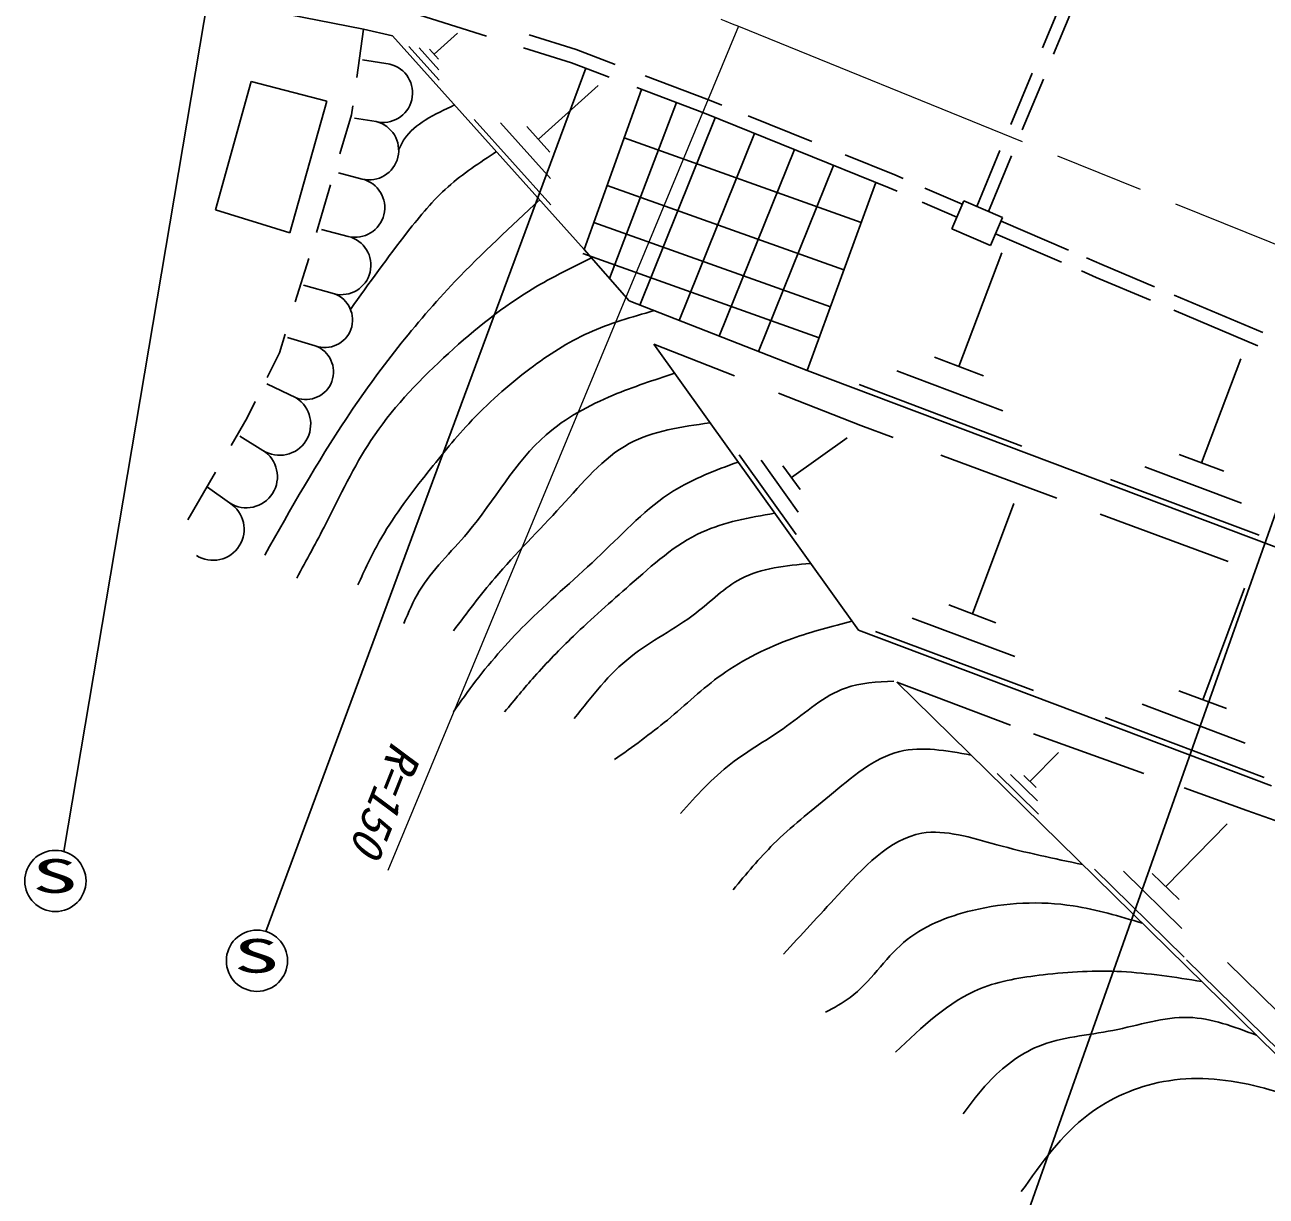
# Model space of a CAD drawing. Units: millimetres, scale not verified. Extents: x 40000 to 680000, y 20000 to 380000.
# Drawn here: x 262783 to 311468, y 240744 to 286688 of the extents above; entities that cross this region are included whole.
import ezdxf
from ezdxf.enums import TextEntityAlignment as Align

# ---------------------------------------------------------------- set-up
doc = ezdxf.new("R2010")
doc.units = ezdxf.units.MM
doc.header["$LTSCALE"] = 1000
doc.linetypes.add('CHAIN', pattern=[18.5, 12, -1.5, 3.5, -1.5])
for name, color, linetype, lineweight in [('M-BGD', 7, 'Continuous', 25), ('M-BMK', 2, 'CHAIN', 13), ('M-STR-HTXT', 7, 'Continuous', 13), ('M-STR-STRC', 7, 'Continuous', 25)]:
    doc.layers.add(name, color=color, linetype=linetype, lineweight=lineweight)
doc.styles.add('ＭＳ ゴシック', font='')
doc.styles.get('ＭＳ ゴシック').set_extended_font_data('MS Gothic')

msp = doc.modelspace()

# ---------------------------------------------------------------- linework, layer by layer
at = {"layer": 'M-BGD'}
for p, q in [((266459, 288404), (276066, 286523)), ((302695, 285786), (303795, 288439)), ((303133, 285537), (304282, 288309)), ((277535, 287302), (280885, 286250)), ((276066, 286523), (275801, 284627)), ((276066, 286523), (277201, 286262)), ((279758, 286367), (278838, 285537)), ((282560, 286301), (284409, 285720)), ((277201, 286262), (284726, 277872)), ((279028, 284517), (277838, 285837)), ((279018, 284927), (278248, 285787)), ((282346, 285791), (284228, 285200)), ((277105, 285144), (276031, 285312)), ((279008, 285337), (278658, 285737)), ((284409, 285720), (285940, 285137)), ((284228, 285200), (285707, 284637)), ((270260, 279437), (271662, 284462)), ((271662, 284462), (274630, 283691)), ((287112, 284691), (289640, 283729)), ((301448, 282779), (302285, 284796)), ((301902, 282569), (302729, 284563)), ((285268, 284307), (282928, 282207)), ((284726, 277872), (286967, 284158)), ((286781, 284229), (289439, 283217)), ((274630, 283691), (273181, 278526)), ((275644, 283506), (275596, 283164)), ((285713, 276740), (288337, 283636)), ((289640, 283729), (290116, 283537)), ((275596, 283164), (275138, 281626)), ((276559, 282892), (275713, 283027)), ((283418, 279627), (280408, 282977)), ((286901, 275697), (289864, 283046)), ((289439, 283217), (296688, 280294)), ((291157, 283117), (293651, 282112)), ((283398, 280667), (281438, 282847)), ((283378, 281697), (282468, 282707)), ((288448, 275091), (291405, 282424)), ((295585, 278937), (286288, 282251)), ((290020, 274476), (292971, 281793)), ((294954, 281586), (296901, 280801)), ((300116, 279566), (301027, 281763)), ((300575, 279369), (301481, 281552)), ((291561, 273873), (294505, 281174)), ((276014, 280640), (275079, 280882)), ((293467, 273127), (296158, 280508)), ((296901, 280801), (297229, 280659)), ((274777, 280413), (274219, 278537)), ((294907, 277076), (285623, 280386)), ((296688, 280294), (296998, 280159)), ((298082, 280288), (299551, 279649)), ((297973, 279735), (299335, 279143)), ((299136, 278681), (299609, 279783)), ((299609, 279783), (301132, 279131)), ((273181, 278526), (270260, 279437)), ((301132, 279131), (300659, 278028)), ((301073, 278992), (303719, 277850)), ((275469, 278388), (274417, 278662)), ((294377, 275623), (285103, 278929)), ((300659, 278028), (299136, 278681)), ((300856, 278487), (303435, 277373)), ((273916, 277521), (273390, 275819)), ((293936, 274415), (284672, 277718)), ((284726, 277872), (286479, 275862)), ((301098, 277747), (299418, 273287)), ((304423, 277546), (305021, 277288)), ((304223, 277033), (304805, 276782)), ((305021, 277288), (307088, 276414)), ((304805, 276782), (306926, 275885)), ((274923, 276136), (273718, 276480)), ((307858, 276089), (311335, 274619)), ((286479, 275862), (293467, 273127)), ((307845, 275497), (311147, 274101)), ((272998, 274550), (272774, 273826)), ((274176, 274096), (273083, 274428)), ((287447, 274161), (295477, 262939)), ((290615, 272916), (287447, 274161)), ((272774, 273826), (272286, 272849)), ((300378, 272927), (298458, 273647)), ((293467, 273127), (319909, 263167)), ((310468, 273587), (308938, 269507)), ((301138, 271547), (296988, 273117)), ((273429, 272056), (272272, 272609)), ((295574, 270969), (292338, 272240)), ((301888, 270167), (295508, 272577)), ((271817, 271912), (271498, 271273)), ((271498, 271273), (270872, 270193)), ((296833, 270503), (295574, 270969)), ((272122, 269995), (271209, 270548)), ((295038, 270487), (292858, 268927)), ((293038, 266697), (290798, 269817)), ((303252, 268128), (298702, 269812)), ((309808, 269177), (308058, 269837)), ((293118, 267577), (291658, 269607)), ((293188, 268457), (292518, 269397)), ((310498, 267927), (306708, 269347)), ((270261, 269140), (269180, 267276)), ((311188, 266667), (305358, 268857)), ((270816, 267935), (269950, 268552)), ((301568, 267917), (299948, 263587)), ((307473, 266567), (304957, 267498)), ((309972, 265634), (307473, 266567)), ((310618, 264587), (308978, 260217)), ((300868, 263237), (299018, 263937)), ((301608, 261907), (297588, 263417)), ((295477, 262939), (311682, 256844)), ((302338, 260577), (296148, 262897)), ((296977, 260907), (315552, 242671)), ((301446, 259216), (296977, 260907)), ((309908, 259867), (308038, 260567)), ((310648, 258517), (306598, 260047)), ((311388, 257167), (305148, 259517)), ((306671, 257325), (302346, 258875)), ((303318, 258147), (302208, 257017)), ((302538, 255727), (300918, 257317)), ((302498, 256257), (301438, 257287)), ((302448, 256777), (301958, 257247)), ((310714, 255876), (308252, 256759)), ((312485, 255242), (310714, 255876)), ((309938, 255347), (307528, 252897)), ((308248, 250117), (304738, 253567)), ((308158, 251247), (305868, 253487)), ((308058, 252377), (306998, 253407)), ((313308, 245147), (308348, 250017)), ((313178, 246747), (309948, 249907))]:
    msp.add_line(p, q, dxfattribs=at)
for centre, radius, start, end in [((276832, 284018), 1159, 256.3877, 76.3877), ((276287, 281766), 1159, 256.3877, 76.3877), ((275741, 279514), 1159, 256.3877, 76.3877), ((275196, 277262), 1159, 256.3877, 76.3877), ((274550, 275116), 1086, 249.8804, 69.8804), ((273802, 273076), 1086, 249.8804, 69.8804), ((272776, 271025), 1220, 237.6258, 57.6258), ((271469, 268965), 1220, 237.6258, 57.6258), ((270163, 266905), 1220, 237.6258, 57.6258)]:
    msp.add_arc(centre, radius, start, end, dxfattribs=at)
for points, knots in [([(279637, 283546), (279247, 283365), (278858, 283184), (278489, 282951), (278175, 282753), (277876, 282517), (277673, 282214), (277585, 282083), (277515, 281939), (277445, 281796)], [0, 0, 0, 0, 1, 1, 1, 2, 2, 2, 3, 3, 3, 3]), ([(281280, 281714), (280622, 281284), (279964, 280853), (279384, 280335), (278795, 279809), (278286, 279193), (277795, 278566), (277016, 277571), (276285, 276550), (275555, 275528)], [0, 0, 0, 0, 1, 1, 1, 2, 2, 2, 3, 3, 3, 3]), ([(282977, 279822), (281845, 278778), (280714, 277733), (279653, 276618), (278080, 274964), (276662, 273156), (275397, 271253), (274243, 269517), (273217, 267703), (272190, 265888)], [0, 0, 0, 0, 1, 1, 1, 2, 2, 2, 3, 3, 3, 3]), ([(285004, 277553), (284164, 277136), (283325, 276718), (282531, 276229), (281334, 275491), (280241, 274589), (279204, 273621), (278146, 272634), (277145, 271579), (276356, 270384), (275677, 269355), (275154, 268221), (274588, 267117), (274221, 266400), (273835, 265694), (273449, 264989)], [0, 0, 0, 0, 1, 1, 1, 2, 2, 2, 3, 3, 3, 4, 4, 4, 5, 5, 5, 5]), ([(287462, 275477), (286590, 275229), (285718, 274981), (284898, 274610), (284080, 274239), (283314, 273746), (282591, 273201), (281728, 272552), (280925, 271829), (280193, 271043), (279589, 270396), (279033, 269705), (278484, 269005), (277836, 268179), (277199, 267339), (276686, 266428), (276376, 265876), (276111, 265298), (275847, 264719)], [0, 0, 0, 0, 1, 1, 1, 2, 2, 2, 3, 3, 3, 4, 4, 4, 5, 5, 5, 6, 6, 6, 6]), ([(288265, 273019), (287457, 272755), (286650, 272492), (285858, 272161), (284911, 271764), (283985, 271270), (283226, 270608), (282003, 269540), (281215, 268035), (280147, 266765), (279502, 265999), (278756, 265318), (278252, 264475), (278014, 264078), (277830, 263645), (277646, 263212)], [0, 0, 0, 0, 1, 1, 1, 2, 2, 2, 3, 3, 3, 4, 4, 4, 5, 5, 5, 5]), ([(289655, 271076), (288537, 270921), (287419, 270767), (286487, 270264), (285453, 269706), (284649, 268719), (283819, 267807), (282942, 266840), (282037, 265958), (281212, 264989), (280647, 264327), (280120, 263624), (279593, 262921)], [0, 0, 0, 0, 1, 1, 1, 2, 2, 2, 3, 3, 3, 4, 4, 4, 4]), ([(290754, 269540), (289878, 269214), (289001, 268888), (288225, 268406), (287166, 267748), (286294, 266797), (285378, 265918), (284448, 265026), (283472, 264207), (282561, 263311), (281810, 262572), (281103, 261782), (280463, 260943), (280163, 260550), (279878, 260147), (279593, 259744)], [0, 0, 0, 0, 1, 1, 1, 2, 2, 2, 3, 3, 3, 4, 4, 4, 5, 5, 5, 5]), ([(292191, 267531), (291203, 267361), (290215, 267192), (289334, 266787), (288291, 266309), (287398, 265501), (286517, 264719), (285762, 264051), (285016, 263401), (284299, 262711), (283771, 262203), (283259, 261673), (282770, 261123), (282370, 260672), (281986, 260208), (281602, 259744)], [0, 0, 0, 0, 1, 1, 1, 2, 2, 2, 3, 3, 3, 4, 4, 4, 5, 5, 5, 5]), ([(293600, 265562), (292634, 265474), (291667, 265386), (290863, 264959), (290225, 264620), (289690, 264068), (289094, 263610), (288274, 262980), (287339, 262530), (286547, 261902), (285698, 261229), (285013, 260352), (284329, 259474)], [0, 0, 0, 0, 1, 1, 1, 2, 2, 2, 3, 3, 3, 4, 4, 4, 4]), ([(295224, 263292), (294441, 263092), (293659, 262892), (292895, 262621), (291912, 262272), (290961, 261805), (290116, 261199), (289364, 260660), (288695, 260012), (287982, 259421), (287319, 258871), (286616, 258370), (285914, 257870)], [0, 0, 0, 0, 1, 1, 1, 2, 2, 2, 3, 3, 3, 4, 4, 4, 4]), ([(296860, 260951), (296208, 260916), (295555, 260881), (294969, 260673), (294125, 260374), (293419, 259718), (292661, 259175), (291935, 258655), (291160, 258239), (290473, 257706), (289749, 257144), (289122, 256451), (288495, 255758)], [0, 0, 0, 0, 1, 1, 1, 2, 2, 2, 3, 3, 3, 4, 4, 4, 4]), ([(299893, 258044), (298929, 258221), (297966, 258399), (297097, 258186), (296085, 257938), (295201, 257161), (294339, 256447), (293575, 255815), (292828, 255232), (292152, 254559), (291590, 254001), (291076, 253381), (290563, 252761)], [0, 0, 0, 0, 1, 1, 1, 2, 2, 2, 3, 3, 3, 4, 4, 4, 4]), ([(304263, 253753), (303159, 253983), (302054, 254213), (300903, 254529), (299911, 254801), (298885, 255137), (297966, 254979), (296700, 254761), (295640, 253606), (294669, 252551), (293925, 251742), (293233, 250993), (292541, 250243)], [0, 0, 0, 0, 1, 1, 1, 2, 2, 2, 3, 3, 3, 4, 4, 4, 4]), ([(306607, 251452), (305712, 251722), (304817, 251991), (303900, 252131), (302599, 252330), (301253, 252267), (299944, 251952), (298960, 251714), (297997, 251334), (297247, 250693), (296488, 250044), (295948, 249127), (295149, 248535), (294853, 248315), (294521, 248140), (294190, 247965)], [0, 0, 0, 0, 1, 1, 1, 2, 2, 2, 3, 3, 3, 4, 4, 4, 5, 5, 5, 5]), ([(308941, 249161), (307894, 249330), (306847, 249499), (305796, 249551), (304775, 249603), (303750, 249544), (302717, 249426), (301875, 249331), (301026, 249195), (300263, 248886), (298998, 248373), (297966, 247381), (296934, 246389)], [0, 0, 0, 0, 1, 1, 1, 2, 2, 2, 3, 3, 3, 4, 4, 4, 4]), ([(311084, 247057), (310201, 247393), (309317, 247729), (308426, 247755), (307450, 247785), (306463, 247443), (305459, 247246), (304457, 247049), (303436, 246997), (302522, 246617), (301790, 246312), (301125, 245799), (300574, 245208), (300212, 244820), (299898, 244400), (299585, 243979)], [0, 0, 0, 0, 1, 1, 1, 2, 2, 2, 3, 3, 3, 4, 4, 4, 5, 5, 5, 5]), ([(314259, 243940), (313183, 244380), (312107, 244820), (310974, 245088), (309821, 245360), (308608, 245454), (307437, 245238), (306376, 245042), (305350, 244593), (304500, 243949), (303436, 243143), (302649, 242033), (301862, 240922)], [0, 0, 0, 0, 1, 1, 1, 2, 2, 2, 3, 3, 3, 4, 4, 4, 4])]:
    msp.add_open_spline(points, degree=3, knots=knots, dxfattribs=at)
at = {"layer": 'M-BMK'}
msp.add_line((290777, 286633), (321685, 274082), dxfattribs=at)
msp.add_open_spline([(272574, 292863), (273252, 292686), (273930, 292509), (274606, 292323), (275309, 292131), (276009, 291929), (276708, 291720), (277407, 291512), (278104, 291298), (278799, 291075), (279232, 290936), (279664, 290794), (280095, 290649), (280527, 290504), (280957, 290356), (281387, 290206), (281816, 290056), (282245, 289904), (282673, 289749), (285395, 288766), (288086, 287700), (290777, 286633)], degree=3, knots=[0, 0, 0, 0, 1, 1, 1, 2, 2, 2, 3, 3, 3, 4, 4, 4, 5, 5, 5, 6, 6, 6, 7, 7, 7, 7], dxfattribs=at)
at = {"layer": 'M-STR-HTXT'}
msp.add_line((290777, 286633), (277023, 253514), dxfattribs=at)
at = {"layer": 'M-STR-STRC'}
for p, q in [((264316, 254262), (270231, 289326)), ((272236, 251125), (284788, 284987)), ((302171, 240251), (313766, 272994))]:
    msp.add_line(p, q, dxfattribs=at)
for centre in [(263983, 253109), (271886, 249978)]:
    msp.add_circle(centre, 1200, dxfattribs=at)

# ---------------------------------------------------------------- texts
at = {"layer": 'M-STR-HTXT', "style": 'ＭＳ ゴシック', "oblique": 15}
msp.add_text('R=150', height=1320, rotation=248.325, dxfattribs=at).set_placement((276821, 258781), align=Align.BOTTOM_LEFT)
at = {"layer": 'M-STR-STRC', "style": 'ＭＳ ゴシック', "width": 2}
for p in [(263064, 252246), (270967, 249115)]:
    msp.add_text('S', height=1320, dxfattribs=at).set_placement(p, align=Align.BOTTOM_LEFT)

doc.saveas('drawing.dxf')
